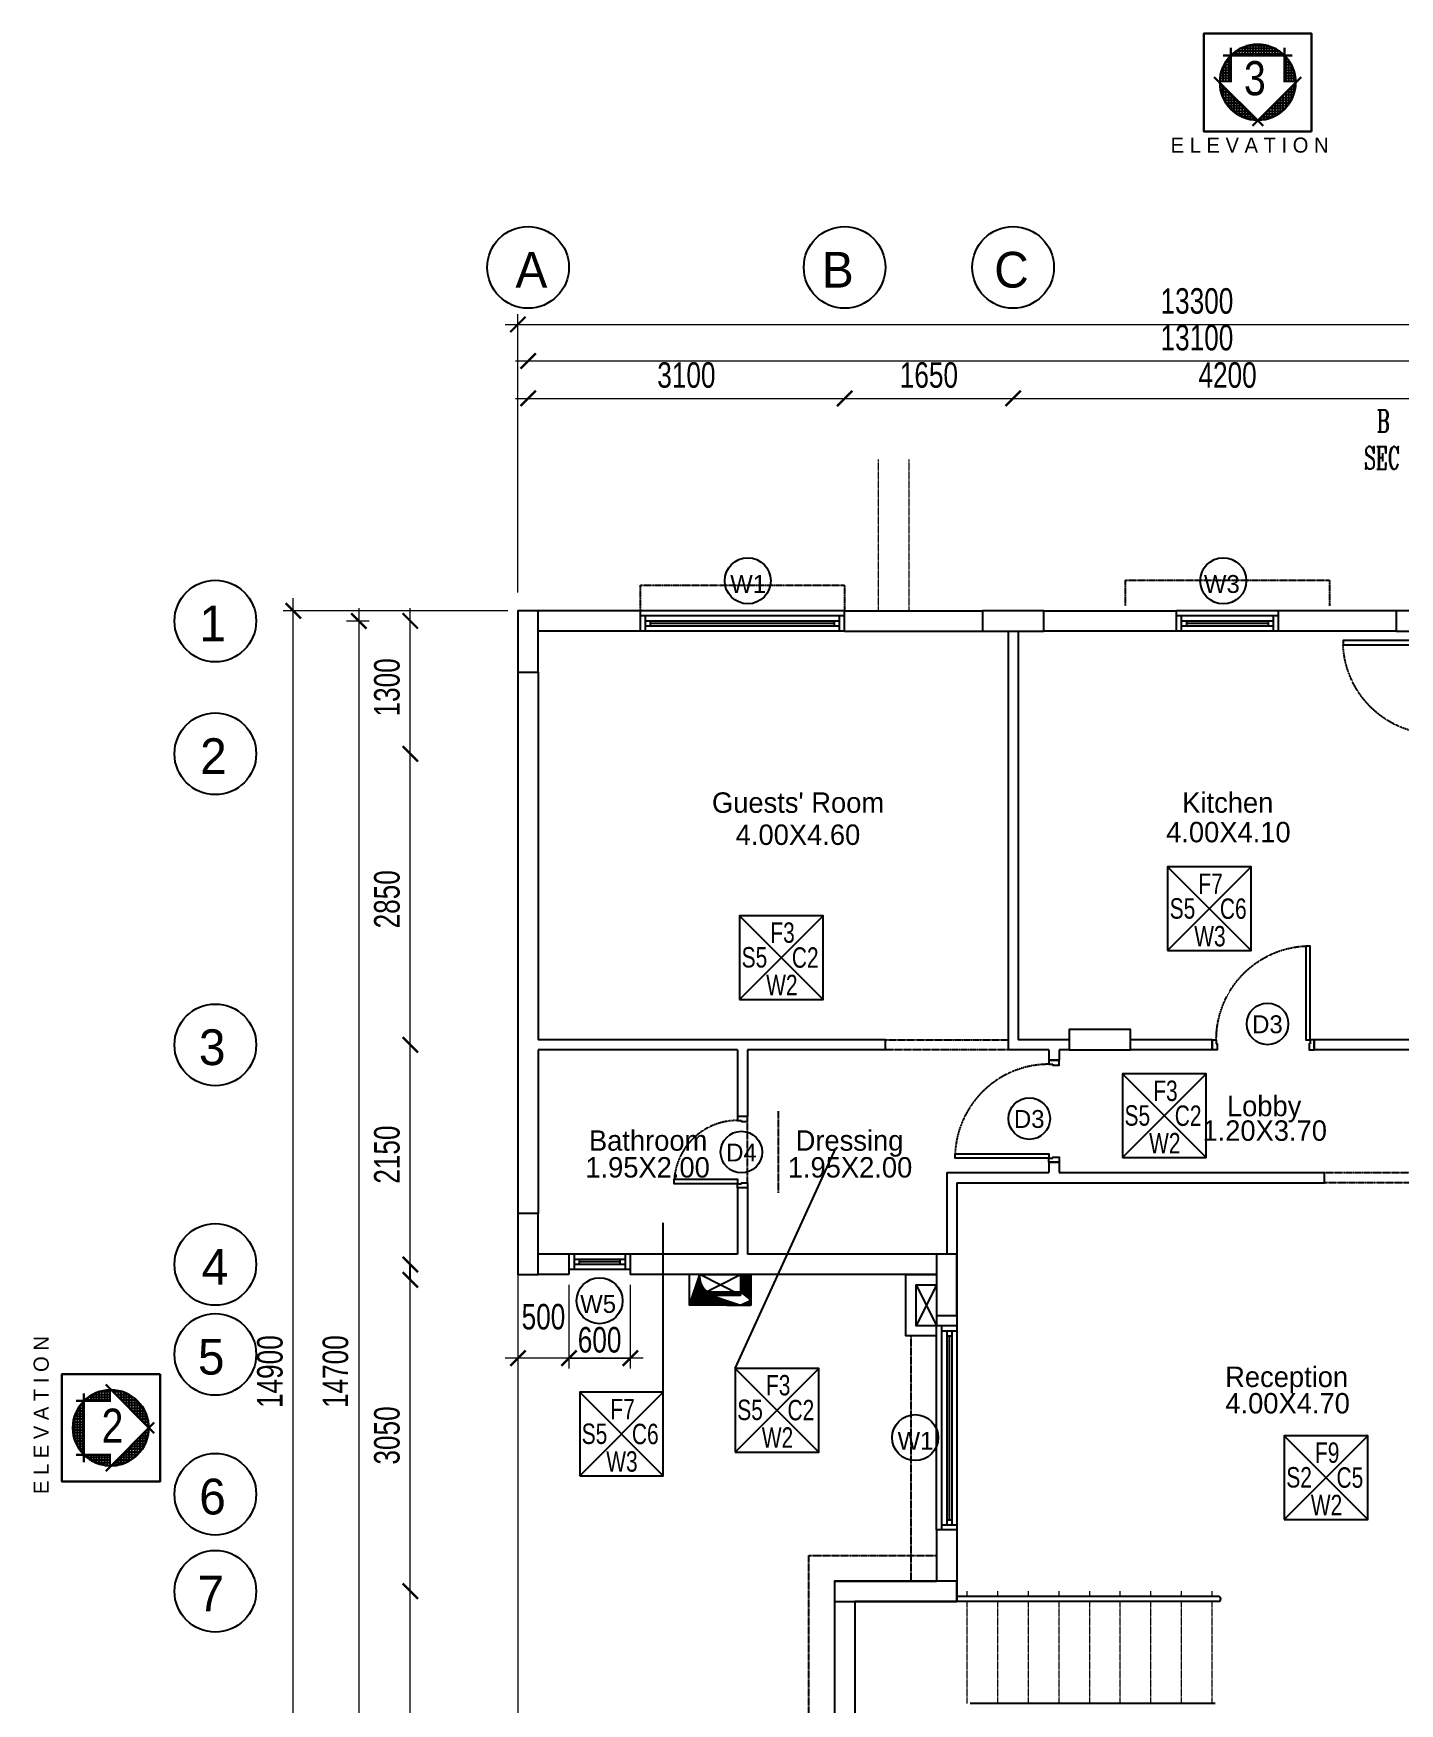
# Model space of a CAD drawing. Header units: metres. Extents: x 228262846 to 228432719, y 398618546 to 398687517.
# Drawn here: x 228334433 to 228347813, y 398642971 to 398659324 of the extents above; entities that cross this region are included whole.
import ezdxf
from ezdxf.enums import TextEntityAlignment as Align

# ---------------------------------------------------------------- set-up
doc = ezdxf.new("R2010")
doc.units = ezdxf.units.M
doc.header["$LTSCALE"] = 10
doc.header["$MEASUREMENT"] = 0
doc.header["$PDMODE"] = 34
doc.linetypes.add('CENTER', pattern=[2, 1.25, -0.25, 0.25, -0.25])
doc.linetypes.add('HIDDEN2', pattern=[0.1875, 0.125, -0.0625])
for name, color, linetype in [('02.01.01 MD-SOL-SDP', 32, 'Continuous'), ('AX', 1, 'CENTER'), ('DIAMENSION', 240, 'Continuous'), ('SECTEXT', 10, 'Continuous'), ('TAGS', 11, 'Continuous'), ('tails', 11, 'Continuous'), ('TEX', 55, 'Continuous'), ('XXS-COLUMN LAYOUT AT FOUNDATION$0$S-COL', 6, 'Continuous')]:
    doc.layers.add(name, color=color, linetype=linetype)
for name, color, linetype, lineweight in [('A-DIM-15', 63, 'Continuous', 15), ('A-Door', 183, 'Continuous', 25), ('A-Elev', 8, 'Continuous', 25), ('A-ELEV-03', 30, 'Continuous', 30), ('A-Handrail', 4, 'Continuous', 25), ('A-Hid', 252, 'HIDDEN2', 25), ('A-RMN-FIN-15', 181, 'Continuous', 15), ('A-Stairs dash', 153, 'HIDDEN2', 20), ('A-Text', 182, 'Continuous', 20), ('A-TXT-E', 3, 'Continuous', 30), ('A-Wall', 7, 'Continuous', 25)]:
    doc.layers.add(name, color=color, linetype=linetype, lineweight=lineweight)
doc.styles.add('ASA1', font='swissc.ttf')
doc.styles.add('EN-SCL', font='swisscl.ttf')
doc.styles.add('EN-SCL-DIM', font='swisscl.ttf')
doc.styles.add('ROMANS', font='romans.shx', dxfattribs={"width": 0.9})
doc.styles.add('STYLE2', font='', dxfattribs={"height": 0.3})
doc.styles.add('STYLE6', font='romanc.shx', dxfattribs={"width": 0.6})
doc.styles.add('WW', font='', dxfattribs={"height": 0.12})
doc.styles.add('ZRomatre', font='', dxfattribs={"height": 1})
doc.styles.get('STYLE2').set_extended_font_data('Andalus')
doc.styles.get('WW').set_extended_font_data('Andalus')
doc.styles.get('ZRomatre').set_extended_font_data('Narkisim')
doc.dimstyles.new('JYT', dxfattribs={"dimscale": 0, "dimtxt": 0.18, "dimasz": 0.13, "dimexe": 0.2, "dimexo": 0.05, "dimgap": 0.09, "dimtad": 1, "dimzin": 0, "dimdsep": 46, "dimtxsty": 'ROMANS', "dimblk": 'OBLIQUE', "dimcen": 0.09, "dimse1": 1, "dimse2": 1, "dimclrd": 1, "dimclre": 9, "dimclrt": 3, "dimadec": 0, "dimazin": 0, "dimtfac": 0.72, "dimtix": 1, "dimtofl": 0, "dimtmove": 2, "dimatfit": 3, "dimldrblk": 'OBLIQUE', "dimfxl": 0.2, "dimtolj": 1, "dimtzin": 0, "dimarcsym": 0})
doc.dimstyles.new('ZFP-100$0', dxfattribs={"dimscale": 100, "dimtxt": 2.5, "dimasz": 1.5, "dimexe": 1, "dimexo": 1, "dimgap": 1, "dimtad": 1, "dimdec": 0, "dimzin": 0, "dimdsep": 46, "dimtxsty": 'EN-SCL-DIM', "dimblk": 'ARCHTICK', "dimcen": 2, "dimdle": 1.25, "dimclrd": 256, "dimclre": 256, "dimclrt": 2, "dimadec": 3, "dimazin": 2, "dimtfac": 1, "dimtdec": 0, "dimtix": 1, "dimtmove": 2, "dimatfit": 0, "dimldrblk": 'ARCHTICK', "dimfxl": 1, "dimtolj": 1, "dimtzin": 0, "dimlwd": -1, "dimlwe": -1, "dimarcsym": 0})

# ---------------------------------------------------------------- blocks, each defined once
blk = doc.blocks.new('*U31')
for points in [[(40, 100), (40, 1018), (84, 1018), (84, 100)], [(40, 60), (50, 60), (50, 0), (0, 0), (0, 100), (40, 100)], [(960, 61), (950, 61), (950, 0), (1000, 0), (1000, 100), (960, 100)]]:
    blk.add_lwpolyline(points, close=True)
at = {"linetype": 'HIDDEN2'}
blk.add_arc((41, 100), 919, 359.9741, 87.3184, dxfattribs=at)
blk = doc.blocks.new('*U24')
for points in [[(40, 200), (40, 1118), (84, 1118), (84, 200)], [(40, 160), (50, 160), (50, 0), (0, 0), (0, 200), (40, 200)], [(960, 161), (950, 161), (950, 0), (1000, 0), (1000, 200), (960, 200)]]:
    blk.add_lwpolyline(points, close=True)
at = {"linetype": 'HIDDEN2'}
blk.add_arc((41, 200), 919, 359.9741, 87.3184, dxfattribs=at)
blk = doc.blocks.new('*U30')
for points in [[(-10471, -548), (-10471, 70), (-10427, 70), (-10427, -548)], [(-10471, -588), (-10461, -588), (-10461, -648), (-10511, -648), (-10511, -548), (-10471, -548)], [(-9851, -587), (-9861, -587), (-9861, -648), (-9811, -648), (-9811, -548), (-9851, -548)]]:
    blk.add_lwpolyline(points, close=True)
at = {"linetype": 'HIDDEN2'}
blk.add_arc((-10471, -548), 620, 0, 85.9304, dxfattribs=at)
blk = doc.blocks.new('*X28')
at = {"color": 0}
for p, q in [((-3.251, -8.32), (-3.073, -8.32)), ((-3.24, -8.338), (-3.24, -8.312)), ((-3.223, -8.3), (-3.073, -8.3)), ((-3.22, -8.338), (-3.22, -8.298)), ((-3.2, -8.338), (-3.2, -8.287)), ((-3.186, -8.28), (-3.073, -8.28)), ((-3.18, -8.338), (-3.18, -8.277)), ((-3.16, -8.338), (-3.16, -8.27)), ((-3.14, -8.338), (-3.14, -8.264)), ((-3.12, -8.338), (-3.12, -8.26)), ((-3.119, -8.26), (-3.073, -8.26)), ((-3.1, -8.338), (-3.1, -8.257)), ((-3.08, -8.338), (-3.08, -8.256)), ((-3.067, -8.26), (-3.027, -8.26)), ((-3.06, -8.267), (-3.06, -8.256)), ((-3.047, -8.28), (-2.96, -8.28)), ((-3.04, -8.287), (-3.04, -8.258)), ((-3.027, -8.3), (-2.923, -8.3)), ((-3.02, -8.308), (-3.02, -8.261)), ((-3.008, -8.32), (-2.896, -8.32)), ((-3, -8.328), (-3, -8.266)), ((-2.98, -8.348), (-2.98, -8.272)), ((-2.96, -8.368), (-2.96, -8.28)), ((-2.94, -8.388), (-2.94, -8.29)), ((-2.92, -8.408), (-2.92, -8.302)), ((-2.9, -8.428), (-2.9, -8.316)), ((-3.335, -8.44), (-3.27, -8.44)), ((-3.327, -8.42), (-3.27, -8.42)), ((-3.32, -8.535), (-3.32, -8.405)), ((-3.317, -8.4), (-3.27, -8.4)), ((-3.305, -8.38), (-3.27, -8.38)), ((-3.3, -8.535), (-3.3, -8.373)), ((-3.29, -8.36), (-3.27, -8.36)), ((-3.28, -8.535), (-3.28, -8.348)), ((-3.273, -8.34), (-3.27, -8.34)), ((-3.26, -8.338), (-3.26, -8.328)), ((-2.988, -8.34), (-2.874, -8.34)), ((-2.968, -8.36), (-2.856, -8.36)), ((-2.948, -8.38), (-2.841, -8.38)), ((-2.928, -8.4), (-2.829, -8.4)), ((-2.908, -8.42), (-2.819, -8.42)), ((-2.889, -8.44), (-2.811, -8.44)), ((-2.88, -8.449), (-2.88, -8.334)), ((-2.86, -8.469), (-2.86, -8.355)), ((-2.84, -8.489), (-2.84, -8.382)), ((-2.82, -8.509), (-2.82, -8.418)), ((-3.352, -8.52), (-3.27, -8.52)), ((-3.352, -8.54), (-3.27, -8.54)), ((-3.351, -8.56), (-3.27, -8.56)), ((-3.35, -8.5), (-3.27, -8.5)), ((-3.347, -8.48), (-3.27, -8.48)), ((-3.342, -8.46), (-3.27, -8.46)), ((-3.34, -8.535), (-3.34, -8.454)), ((-3.34, -8.616), (-3.34, -8.535)), ((-3.32, -8.665), (-3.32, -8.535)), ((-3.3, -8.697), (-3.3, -8.535)), ((-3.28, -8.722), (-3.28, -8.535)), ((-2.869, -8.46), (-2.805, -8.46)), ((-2.849, -8.48), (-2.8, -8.48)), ((-2.829, -8.5), (-2.796, -8.5)), ((-2.82, -8.652), (-2.82, -8.561)), ((-2.819, -8.56), (-2.795, -8.56)), ((-2.809, -8.52), (-2.795, -8.52)), ((-2.8, -8.529), (-2.8, -8.479)), ((-2.8, -8.591), (-2.8, -8.541)), ((-2.799, -8.54), (-2.794, -8.54)), ((-3.348, -8.58), (-3.27, -8.58)), ((-3.344, -8.6), (-3.27, -8.6)), ((-3.339, -8.62), (-3.27, -8.62)), ((-3.332, -8.64), (-3.27, -8.64)), ((-3.323, -8.66), (-3.27, -8.66)), ((-3.311, -8.68), (-3.27, -8.68)), ((-2.94, -8.78), (-2.94, -8.682)), ((-2.938, -8.68), (-2.835, -8.68)), ((-2.92, -8.768), (-2.92, -8.662)), ((-2.918, -8.66), (-2.824, -8.66)), ((-2.9, -8.754), (-2.9, -8.642)), ((-2.898, -8.64), (-2.815, -8.64)), ((-2.88, -8.736), (-2.88, -8.621)), ((-2.879, -8.62), (-2.808, -8.62)), ((-2.86, -8.715), (-2.86, -8.601)), ((-2.859, -8.6), (-2.802, -8.6)), ((-2.84, -8.688), (-2.84, -8.581)), ((-2.839, -8.58), (-2.798, -8.58)), ((-3.298, -8.7), (-3.27, -8.7)), ((-3.282, -8.72), (-3.27, -8.72)), ((-3.262, -8.74), (-3.073, -8.74)), ((-3.26, -8.742), (-3.26, -8.732)), ((-3.24, -8.759), (-3.24, -8.732)), ((-3.238, -8.76), (-3.073, -8.76)), ((-3.22, -8.772), (-3.22, -8.732)), ((-3.207, -8.78), (-3.073, -8.78)), ((-3.2, -8.783), (-3.2, -8.732)), ((-3.18, -8.793), (-3.18, -8.732)), ((-3.16, -8.8), (-3.16, -8.732)), ((-3.16, -8.8), (-3.073, -8.8)), ((-3.14, -8.806), (-3.14, -8.732)), ((-3.12, -8.81), (-3.12, -8.732)), ((-3.1, -8.813), (-3.1, -8.732)), ((-3.08, -8.814), (-3.08, -8.732)), ((-3.06, -8.814), (-3.06, -8.803)), ((-3.057, -8.8), (-2.986, -8.8)), ((-3.04, -8.812), (-3.04, -8.783)), ((-3.037, -8.78), (-2.94, -8.78)), ((-3.02, -8.809), (-3.02, -8.763)), ((-3.017, -8.76), (-2.908, -8.76)), ((-3, -8.804), (-3, -8.742)), ((-2.998, -8.74), (-2.884, -8.74)), ((-2.98, -8.798), (-2.98, -8.722)), ((-2.978, -8.72), (-2.864, -8.72)), ((-2.96, -8.79), (-2.96, -8.702)), ((-2.958, -8.7), (-2.848, -8.7))]:
    blk.add_line(p, q, dxfattribs=at)
blk = doc.blocks.new('_ArchTick')
at = {"color": 0, "linetype": 'ByBlock', "const_width": 0.15}
blk.add_lwpolyline([(-0.5, -0.5), (0.5, 0.5)], dxfattribs=at)
blk = doc.blocks.new('*D132')
at = {"layer": 'A-DIM-15', "transparency": 16777216}
for p, q in [((228339178, 398653851), (228339178, 398656575)), ((228352478, 398653851), (228352478, 398656575)), ((228339053, 398656475), (228352603, 398656475))]:
    blk.add_line(p, q, dxfattribs=at)
at = {"layer": 'Defpoints', "color": 0, "transparency": 16777216}
for p in [(228352478, 398656475), (228339178, 398653751), (228352478, 398653751)]:
    blk.add_point(p, dxfattribs=at)
at = {"layer": 'A-DIM-15', "transparency": 16777216, "xscale": 150, "yscale": 150, "zscale": 150, "rotation": 180}
blk.add_blockref('_ArchTick', (228339178, 398656475), dxfattribs=at)
at = {"layer": 'A-DIM-15', "transparency": 16777216, "xscale": 150, "yscale": 150, "zscale": 150}
blk.add_blockref('_ArchTick', (228352478, 398656475), dxfattribs=at)
at = {"layer": 'A-DIM-15', "color": 2, "transparency": 16777216, "insert": (228345828, 398656703), "char_height": 250, "attachment_point": 5, "style": 'EN-SCL-DIM'}
blk.add_mtext('\\A1;13300', dxfattribs=at)
blk = doc.blocks.new('*D134')
at = {"layer": 'A-DIM-15', "transparency": 16777216}
blk.add_line((228339153, 398655750), (228342503, 398655750), dxfattribs=at)
at = {"layer": 'Defpoints', "color": 0, "transparency": 16777216}
for p in [(228339278, 398655750), (228342378, 398655750), (228342378, 398655750)]:
    blk.add_point(p, dxfattribs=at)
at = {"layer": 'A-DIM-15', "transparency": 16777216, "xscale": 150, "yscale": 150, "zscale": 150, "rotation": 180}
blk.add_blockref('_ArchTick', (228339278, 398655750), dxfattribs=at)
at = {"layer": 'A-DIM-15', "transparency": 16777216, "xscale": 150, "yscale": 150, "zscale": 150}
blk.add_blockref('_ArchTick', (228342378, 398655750), dxfattribs=at)
at = {"layer": 'A-DIM-15', "color": 2, "transparency": 16777216, "insert": (228340828, 398655978), "char_height": 250, "attachment_point": 5, "style": 'EN-SCL-DIM'}
blk.add_mtext('\\A1;3100', dxfattribs=at)
blk = doc.blocks.new('*D133')
at = {"layer": 'A-DIM-15', "transparency": 16777216}
blk.add_line((228352503, 398656116), (228339153, 398656116), dxfattribs=at)
at = {"layer": 'Defpoints', "color": 0, "transparency": 16777216}
for p in [(228339278, 398656116), (228339278, 398656116), (228352378, 398656116)]:
    blk.add_point(p, dxfattribs=at)
at = {"layer": 'A-DIM-15', "transparency": 16777216, "xscale": 150, "yscale": 150, "zscale": 150, "rotation": 180}
blk.add_blockref('_ArchTick', (228339278, 398656116), dxfattribs=at)
at = {"layer": 'A-DIM-15', "transparency": 16777216, "xscale": 150, "yscale": 150, "zscale": 150}
blk.add_blockref('_ArchTick', (228352378, 398656116), dxfattribs=at)
at = {"layer": 'A-DIM-15', "color": 2, "transparency": 16777216, "insert": (228345828, 398656344), "char_height": 250, "attachment_point": 5, "style": 'EN-SCL-DIM'}
blk.add_mtext('\\A1;13100', dxfattribs=at)
blk = doc.blocks.new('*D135')
at = {"layer": 'A-DIM-15', "transparency": 16777216}
blk.add_line((228342253, 398655750), (228344153, 398655750), dxfattribs=at)
at = {"layer": 'Defpoints', "color": 0, "transparency": 16777216}
for p in [(228342378, 398655750), (228344028, 398655750), (228344028, 398655750)]:
    blk.add_point(p, dxfattribs=at)
at = {"layer": 'A-DIM-15', "transparency": 16777216, "xscale": 150, "yscale": 150, "zscale": 150, "rotation": 180}
blk.add_blockref('_ArchTick', (228342378, 398655750), dxfattribs=at)
at = {"layer": 'A-DIM-15', "transparency": 16777216, "xscale": 150, "yscale": 150, "zscale": 150}
blk.add_blockref('_ArchTick', (228344028, 398655750), dxfattribs=at)
at = {"layer": 'A-DIM-15', "color": 2, "transparency": 16777216, "insert": (228343203, 398655978), "char_height": 250, "attachment_point": 5, "style": 'EN-SCL-DIM'}
blk.add_mtext('\\A1;1650', dxfattribs=at)
blk = doc.blocks.new('*D148')
at = {"layer": 'A-DIM-15', "transparency": 16777216}
for p, q in [((228336978, 398638646), (228336978, 398653796)), ((228339078, 398653671), (228336878, 398653671)), ((228345778, 398638771), (228336878, 398638771))]:
    blk.add_line(p, q, dxfattribs=at)
at = {"layer": 'Defpoints', "color": 0, "transparency": 16777216}
for p in [(228336978, 398653671), (228339178, 398653671), (228345878, 398638771)]:
    blk.add_point(p, dxfattribs=at)
at = {"layer": 'A-DIM-15', "transparency": 16777216, "xscale": 150, "yscale": 150, "zscale": 150}
for p, rotation in [((228336978, 398653671), 90), ((228336978, 398638771), 270)]:
    blk.add_blockref('_ArchTick', p, dxfattribs=dict(at, rotation=rotation))
at = {"layer": 'A-DIM-15', "color": 2, "transparency": 16777216, "insert": (228336750, 398646221), "char_height": 250, "attachment_point": 5, "rotation": 90, "style": 'EN-SCL-DIM'}
blk.add_mtext('\\A1;14900', dxfattribs=at)
blk = doc.blocks.new('*D149')
at = {"layer": 'A-DIM-15', "transparency": 16777216}
for p, q in [((228337620, 398653696), (228337620, 398638746)), ((228337500, 398653571), (228337720, 398653571)), ((228337500, 398638871), (228337720, 398638871))]:
    blk.add_line(p, q, dxfattribs=at)
at = {"layer": 'Defpoints', "color": 0, "transparency": 16777216}
for p in [(228337400, 398653571), (228337400, 398638871), (228337620, 398638871)]:
    blk.add_point(p, dxfattribs=at)
at = {"layer": 'A-DIM-15', "transparency": 16777216, "xscale": 150, "yscale": 150, "zscale": 150}
for p, rotation in [((228337620, 398653571), 90), ((228337620, 398638871), 270)]:
    blk.add_blockref('_ArchTick', p, dxfattribs=dict(at, rotation=rotation))
at = {"layer": 'A-DIM-15', "color": 2, "transparency": 16777216, "insert": (228337392, 398646221), "char_height": 250, "attachment_point": 5, "rotation": 90, "style": 'EN-SCL-DIM'}
blk.add_mtext('\\A1;14700', dxfattribs=at)
blk = doc.blocks.new('*D151')
at = {"layer": 'A-DIM-15', "transparency": 16777216}
blk.add_line((228338124, 398640946), (228338124, 398644196), dxfattribs=at)
at = {"layer": 'Defpoints', "color": 0, "transparency": 16777216}
for p in [(228338124, 398644071), (228338124, 398644071), (228338124, 398641071)]:
    blk.add_point(p, dxfattribs=at)
at = {"layer": 'A-DIM-15', "transparency": 16777216, "xscale": 150, "yscale": 150, "zscale": 150}
for p, rotation in [((228338124, 398644071), 90), ((228338124, 398641071), 270)]:
    blk.add_blockref('_ArchTick', p, dxfattribs=dict(at, rotation=rotation))
at = {"layer": 'A-DIM-15', "color": 2, "transparency": 16777216, "insert": (228337896, 398642571), "char_height": 250, "attachment_point": 5, "rotation": 90, "style": 'EN-SCL-DIM'}
blk.add_mtext('\\A1;3000', dxfattribs=at)
blk = doc.blocks.new('*D152')
at = {"layer": 'A-DIM-15', "transparency": 16777216}
blk.add_line((228338124, 398643946), (228338124, 398647246), dxfattribs=at)
at = {"layer": 'Defpoints', "color": 0, "transparency": 16777216}
for p in [(228338124, 398647121), (228338124, 398647121), (228338124, 398644071)]:
    blk.add_point(p, dxfattribs=at)
at = {"layer": 'A-DIM-15', "transparency": 16777216, "xscale": 150, "yscale": 150, "zscale": 150}
for p, rotation in [((228338124, 398647121), 90), ((228338124, 398644071), 270)]:
    blk.add_blockref('_ArchTick', p, dxfattribs=dict(at, rotation=rotation))
at = {"layer": 'A-DIM-15', "color": 2, "transparency": 16777216, "insert": (228337896, 398645596), "char_height": 250, "attachment_point": 5, "rotation": 90, "style": 'EN-SCL-DIM'}
blk.add_mtext('\\A1;3050', dxfattribs=at)
blk = doc.blocks.new('_Oblique')
at = {"color": 0, "linetype": 'ByBlock', "lineweight": -2}
blk.add_line((-0.5, -0.5), (0.5, 0.5), dxfattribs=at)
blk = doc.blocks.new('*D153')
at = {"layer": 'Defpoints', "color": 0, "transparency": 16777216}
for p in [(228338124, 398647271), (228338124, 398647271), (228338124, 398647121)]:
    blk.add_point(p, dxfattribs=at)
at = {"layer": 'DIAMENSION', "color": 1, "lineweight": -2, "transparency": 16777216}
blk.add_line((228338124, 398647121), (228338124, 398647271), dxfattribs=at)
at = {"layer": 'DIAMENSION', "color": 1, "lineweight": -2, "transparency": 16777216, "xscale": 0.13, "yscale": 0.13, "zscale": 0.13}
for p, rotation in [((228338124, 398647271), 90), ((228338124, 398647121), 270)]:
    blk.add_blockref('_Oblique', p, dxfattribs=dict(at, rotation=rotation))
at = {"layer": 'DIAMENSION', "color": 3, "transparency": 16777216, "insert": (228338124, 398647196), "char_height": 0.18, "attachment_point": 5, "rotation": 90, "style": 'ROMANS'}
blk.add_mtext('\\A1;150.00', dxfattribs=at)
blk = doc.blocks.new('*D154')
at = {"layer": 'A-DIM-15', "transparency": 16777216}
blk.add_line((228338124, 398647146), (228338124, 398649546), dxfattribs=at)
at = {"layer": 'Defpoints', "color": 0, "transparency": 16777216}
for p in [(228338124, 398649421), (228338124, 398649421), (228338124, 398647271)]:
    blk.add_point(p, dxfattribs=at)
at = {"layer": 'A-DIM-15', "transparency": 16777216, "xscale": 150, "yscale": 150, "zscale": 150}
for p, rotation in [((228338124, 398649421), 90), ((228338124, 398647271), 270)]:
    blk.add_blockref('_ArchTick', p, dxfattribs=dict(at, rotation=rotation))
at = {"layer": 'A-DIM-15', "color": 2, "transparency": 16777216, "insert": (228337896, 398648346), "char_height": 250, "attachment_point": 5, "rotation": 90, "style": 'EN-SCL-DIM'}
blk.add_mtext('\\A1;2150', dxfattribs=at)
blk = doc.blocks.new('*D155')
at = {"layer": 'A-DIM-15', "transparency": 16777216}
blk.add_line((228338124, 398649296), (228338124, 398652396), dxfattribs=at)
at = {"layer": 'Defpoints', "color": 0, "transparency": 16777216}
for p in [(228338124, 398652271), (228338124, 398652271), (228338124, 398649421)]:
    blk.add_point(p, dxfattribs=at)
at = {"layer": 'A-DIM-15', "transparency": 16777216, "xscale": 150, "yscale": 150, "zscale": 150}
for p, rotation in [((228338124, 398652271), 90), ((228338124, 398649421), 270)]:
    blk.add_blockref('_ArchTick', p, dxfattribs=dict(at, rotation=rotation))
at = {"layer": 'A-DIM-15', "color": 2, "transparency": 16777216, "insert": (228337896, 398650846), "char_height": 250, "attachment_point": 5, "rotation": 90, "style": 'EN-SCL-DIM'}
blk.add_mtext('\\A1;2850', dxfattribs=at)
blk = doc.blocks.new('*D156')
at = {"layer": 'A-DIM-15', "transparency": 16777216}
blk.add_line((228338124, 398652146), (228338124, 398653696), dxfattribs=at)
at = {"layer": 'Defpoints', "color": 0, "transparency": 16777216}
for p in [(228338124, 398653571), (228338124, 398653571), (228338124, 398652271)]:
    blk.add_point(p, dxfattribs=at)
at = {"layer": 'A-DIM-15', "transparency": 16777216, "xscale": 150, "yscale": 150, "zscale": 150}
for p, rotation in [((228338124, 398653571), 90), ((228338124, 398652271), 270)]:
    blk.add_blockref('_ArchTick', p, dxfattribs=dict(at, rotation=rotation))
at = {"layer": 'A-DIM-15', "color": 2, "transparency": 16777216, "insert": (228337896, 398652921), "char_height": 250, "attachment_point": 5, "rotation": 90, "style": 'EN-SCL-DIM'}
blk.add_mtext('\\A1;1300', dxfattribs=at)
blk = doc.blocks.new('*D157')
at = {"layer": 'A-DIM-15', "transparency": 16777216}
for p, q in [((228339178, 398647256), (228339178, 398636466)), ((228352478, 398638856), (228352478, 398636466)), ((228352603, 398636566), (228339053, 398636566))]:
    blk.add_line(p, q, dxfattribs=at)
at = {"layer": 'Defpoints', "color": 0, "transparency": 16777216}
for p in [(228339178, 398647356), (228352478, 398638956), (228339178, 398636566)]:
    blk.add_point(p, dxfattribs=at)
at = {"layer": 'A-DIM-15', "transparency": 16777216, "xscale": 150, "yscale": 150, "zscale": 150, "rotation": 180}
blk.add_blockref('_ArchTick', (228339178, 398636566), dxfattribs=at)
at = {"layer": 'A-DIM-15', "transparency": 16777216, "xscale": 150, "yscale": 150, "zscale": 150}
blk.add_blockref('_ArchTick', (228352478, 398636566), dxfattribs=at)
at = {"layer": 'A-DIM-15', "color": 2, "transparency": 16777216, "insert": (228345828, 398636794), "char_height": 250, "attachment_point": 5, "style": 'EN-SCL-DIM'}
blk.add_mtext('\\A1;13300', dxfattribs=at)
blk = doc.blocks.new('*D136')
at = {"layer": 'A-DIM-15', "transparency": 16777216}
blk.add_line((228343903, 398655750), (228348353, 398655750), dxfattribs=at)
at = {"layer": 'Defpoints', "color": 0, "transparency": 16777216}
for p in [(228344028, 398655750), (228348228, 398655750), (228348228, 398655750)]:
    blk.add_point(p, dxfattribs=at)
at = {"layer": 'A-DIM-15', "transparency": 16777216, "xscale": 150, "yscale": 150, "zscale": 150, "rotation": 180}
blk.add_blockref('_ArchTick', (228344028, 398655750), dxfattribs=at)
at = {"layer": 'A-DIM-15', "transparency": 16777216, "xscale": 150, "yscale": 150, "zscale": 150}
blk.add_blockref('_ArchTick', (228348228, 398655750), dxfattribs=at)
at = {"layer": 'A-DIM-15', "color": 2, "transparency": 16777216, "insert": (228346128, 398655978), "char_height": 250, "attachment_point": 5, "style": 'EN-SCL-DIM'}
blk.add_mtext('\\A1;4200', dxfattribs=at)
blk = doc.blocks.new('*D168')
at = {"layer": 'A-DIM-15', "transparency": 16777216}
for p, q in [((228339678, 398647071), (228339678, 398646253)), ((228340278, 398647071), (228340278, 398646253)), ((228340403, 398646353), (228339553, 398646353))]:
    blk.add_line(p, q, dxfattribs=at)
at = {"layer": 'Defpoints', "color": 0, "transparency": 16777216}
for p in [(228339678, 398647171), (228340278, 398647171), (228339678, 398646353)]:
    blk.add_point(p, dxfattribs=at)
at = {"layer": 'A-DIM-15', "transparency": 16777216, "xscale": 150, "yscale": 150, "zscale": 150, "rotation": 180}
blk.add_blockref('_ArchTick', (228339678, 398646353), dxfattribs=at)
at = {"layer": 'A-DIM-15', "transparency": 16777216, "xscale": 150, "yscale": 150, "zscale": 150}
blk.add_blockref('_ArchTick', (228340278, 398646353), dxfattribs=at)
at = {"layer": 'A-DIM-15', "color": 2, "transparency": 16777216, "insert": (228339978, 398646531), "char_height": 250, "attachment_point": 5, "style": 'EN-SCL-DIM'}
blk.add_mtext('\\A1;600', dxfattribs=at)
blk = doc.blocks.new('*D169')
at = {"layer": 'A-DIM-15', "transparency": 16777216}
for p, q in [((228339178, 398647071), (228339178, 398646253)), ((228339678, 398647071), (228339678, 398646253)), ((228339803, 398646353), (228339053, 398646353))]:
    blk.add_line(p, q, dxfattribs=at)
at = {"layer": 'Defpoints', "color": 0, "transparency": 16777216}
for p in [(228339178, 398647171), (228339678, 398647171), (228339178, 398646353)]:
    blk.add_point(p, dxfattribs=at)
at = {"layer": 'A-DIM-15', "transparency": 16777216, "xscale": 150, "yscale": 150, "zscale": 150, "rotation": 180}
blk.add_blockref('_ArchTick', (228339178, 398646353), dxfattribs=at)
at = {"layer": 'A-DIM-15', "transparency": 16777216, "xscale": 150, "yscale": 150, "zscale": 150}
blk.add_blockref('_ArchTick', (228339678, 398646353), dxfattribs=at)
at = {"layer": 'A-DIM-15', "color": 2, "transparency": 16777216, "insert": (228339428, 398646757), "char_height": 250, "attachment_point": 5, "style": 'EN-SCL-DIM'}
blk.add_mtext('\\A1;500', dxfattribs=at)
blk = doc.blocks.new('A$C3E302781')
at = {"layer": 'TAGS'}
for p, q in [((228360159, 398650729), (228361183, 398649705)), ((228361183, 398650729), (228360159, 398649705))]:
    blk.add_line(p, q, dxfattribs=at)
blk.add_lwpolyline([(228360159, 398649705), (228361183, 398649705), (228361183, 398650729), (228360159, 398650729)], close=True, dxfattribs=at)

msp = doc.modelspace()

# ---------------------------------------------------------------- hatches: boundary and pattern name
at = {"layer": '02.01.01 MD-SOL-SDP'}
h = msp.add_hatch(dxfattribs=at)
h.set_pattern_fill('ANSI31', color=8, scale=500, angle=90)
h.set_pattern_definition([(135, (398867285074.594, -227937580088.396), (-44.194173824159, -44.194173824159), [])])
h.paths.add_polyline_path([(228341458.412, 398647170.581), (228341458.412, 398646870.581), (228340858.412, 398646870.581), (228340858.412, 398647170.581), (228340958.412, 398647170.581), (228340958.412, 398646970.581), (228341358.412, 398646970.581), (228341358.412, 398647170.581)])
h = msp.add_hatch(dxfattribs=at)
h.set_pattern_fill('ANSI31', color=8, scale=500, angle=180)
h.set_pattern_definition([(225, (228564606410.666, 399037550674.223), (44.194173824159, -44.194173824159), [])])
h.paths.add_polyline_path([(228343277.673, 398646570.581), (228342977.673, 398646570.581), (228342977.673, 398647170.581), (228343277.673, 398647170.581), (228343277.673, 398647070.581), (228343077.673, 398647070.581), (228343077.673, 398646670.581), (228343277.673, 398646670.581)])

# ---------------------------------------------------------------- linework, layer by layer
at = {"layer": '02.01.01 MD-SOL-SDP', "color": 8}
for p, q in [((228340958.412, 398646970.581), (228341358.412, 398647170.581)), ((228341358.412, 398646970.581), (228340958.412, 398647170.581)), ((228343277.673, 398647070.581), (228343077.673, 398646670.581)), ((228343077.673, 398647070.581), (228343277.673, 398646670.581))]:
    msp.add_line(p, q, dxfattribs=at)
for points in [[(228341458.412, 398647170.581), (228341458.412, 398646870.581), (228340858.412, 398646870.581), (228340858.412, 398647170.581)], [(228343277.673, 398646570.581), (228342977.673, 398646570.581), (228342977.673, 398647170.581), (228343277.673, 398647170.581)]]:
    msp.add_lwpolyline(points, dxfattribs=at)
for points in [[(228341358.412, 398647170.581), (228341358.412, 398646970.581), (228340958.412, 398646970.581), (228340958.412, 398647170.581)], [(228343277.673, 398646670.581), (228343077.673, 398646670.581), (228343077.673, 398647070.581), (228343277.673, 398647070.581)]]:
    msp.add_lwpolyline(points, close=True, dxfattribs=at)
at = {"layer": 'A-DIM-15'}
msp.add_line((228339677.673, 398646353.366), (228340269.62, 398646353.366), dxfattribs=at)
at = {"layer": 'A-Door'}
for p, q in [((228342377.673, 398653620.581), (228340377.673, 398653620.581)), ((228340427.673, 398653470.581), (228340427.673, 398653620.581)), ((228342327.673, 398653470.581), (228342327.673, 398653620.581)), ((228346627.673, 398653620.581), (228345627.673, 398653620.581)), ((228345677.673, 398653470.581), (228345677.673, 398653620.581)), ((228346577.673, 398653470.581), (228346577.673, 398653620.581)), ((228342377.673, 398653470.581), (228340377.673, 398653470.581)), ((228342327.673, 398653570.581), (228340427.673, 398653570.581)), ((228342327.673, 398653520.581), (228340427.673, 398653520.581)), ((228340477.674, 398653520.581), (228340477.674, 398653570.581)), ((228342277.673, 398653545.581), (228340477.674, 398653545.581)), ((228342277.673, 398653520.581), (228342277.673, 398653570.581)), ((228346627.673, 398653470.581), (228345627.673, 398653470.581)), ((228346577.673, 398653570.581), (228345677.673, 398653570.581)), ((228346577.673, 398653520.581), (228345677.673, 398653520.581)), ((228345727.674, 398653520.581), (228345727.674, 398653570.581)), ((228346527.673, 398653545.581), (228345727.674, 398653545.581)), ((228346527.673, 398653520.581), (228346527.673, 398653570.581)), ((228340277.673, 398647370.581), (228339677.673, 398647370.581)), ((228339727.674, 398647370.581), (228339727.674, 398647220.581)), ((228340227.673, 398647320.581), (228339727.674, 398647320.581)), ((228340227.673, 398647270.581), (228339727.674, 398647270.581)), ((228339777.674, 398647320.581), (228339777.674, 398647270.581)), ((228340177.673, 398647295.581), (228339777.674, 398647295.581)), ((228340177.673, 398647320.581), (228340177.673, 398647270.581)), ((228340227.673, 398647370.581), (228340227.673, 398647220.581)), ((228340277.673, 398647220.581), (228339677.673, 398647220.581)), ((228343327.673, 398646670.581), (228343327.673, 398644670.581)), ((228343327.673, 398646620.581), (228343477.674, 398646620.581)), ((228343377.673, 398646620.581), (228343377.673, 398644720.581)), ((228343427.673, 398646620.581), (228343427.673, 398644720.581)), ((228343477.674, 398646670.581), (228343477.674, 398644670.581)), ((228343377.673, 398646570.581), (228343427.673, 398646570.581)), ((228343402.673, 398646570.581), (228343402.673, 398644770.581)), ((228343327.673, 398644720.581), (228343477.674, 398644720.581)), ((228343377.673, 398644770.581), (228343427.673, 398644770.581))]:
    msp.add_line(p, q, dxfattribs=at)
at = {"layer": 'A-Elev'}
for p, q in [((228342377.673, 398653670.581), (228340377.673, 398653670.581)), ((228346627.673, 398653670.581), (228345627.673, 398653670.581)), ((228343277.673, 398644670.581), (228343277.673, 398646670.581))]:
    msp.add_line(p, q, dxfattribs=at)
at = {"layer": 'A-ELEV-03', "color": 3}
for p, q in [((228346159.701, 398658845.915), (228346159.701, 398659183.376)), ((228346686.85, 398659183.376), (228346686.85, 398658845.915)), ((228346085.814, 398659109.489), (228346760.736, 398659109.489)), ((228346475.886, 398658420.964), (228345997.925, 398658895.194)), ((228346370.664, 398658420.964), (228346848.626, 398658895.194)), ((228335615.138, 398645618.138), (228335140.908, 398646096.099)), ((228334852.726, 398645934.323), (228335190.187, 398645934.323)), ((228334926.612, 398645333.288), (228334926.612, 398646008.21)), ((228335615.138, 398645723.36), (228335140.908, 398645245.398)), ((228335190.187, 398645407.174), (228334852.726, 398645407.174))]:
    msp.add_line(p, q, dxfattribs=at)
for points in [[(228346949.917, 398658362.949), (228345896.634, 398658362.949), (228345896.634, 398659324.413), (228346949.917, 398659324.413)], [(228335673.152, 398646197.39), (228335673.152, 398645144.107), (228334711.688, 398645144.107), (228334711.688, 398646197.39)]]:
    msp.add_lwpolyline(points, close=True, dxfattribs=at)
for centre in [(228346423.275, 398658845.915), (228335190.187, 398645670.749)]:
    msp.add_circle(centre, 371.25, dxfattribs=at)
at = {"layer": 'A-Handrail'}
for p, q in [((228346037.166, 398644020.581), (228343477.674, 398644020.581)), ((228346037.166, 398643970.581), (228343477.674, 398643970.581)), ((228346007.674, 398642970.581), (228343607.673, 398642970.581))]:
    msp.add_line(p, q, dxfattribs=at)
msp.add_arc((228346037.166, 398643995.581), 25, 270, 90, dxfattribs=at)
at = {"layer": 'A-Hid'}
for p, q in [((228342777.673, 398649470.581), (228343977.674, 398649470.581)), ((228343977.674, 398649370.581), (228342777.673, 398649370.585)), ((228341727.674, 398648770.581), (228341727.674, 398647970.581)), ((228341427.673, 398648070.581), (228341427.673, 398648670.581)), ((228347077.673, 398648170.581), (228348077.673, 398648170.581)), ((228348077.673, 398648070.581), (228347077.673, 398648070.581)), ((228343027.673, 398644170.581), (228343027.673, 398646570.581))]:
    msp.add_line(p, q, dxfattribs=at)
for points in [[(228345127.673, 398653720.581), (228345127.673, 398653970.581), (228347127.673, 398653970.581), (228347127.673, 398653720.581)], [(228340377.673, 398653670.581), (228340377.673, 398653920.581), (228342377.673, 398653920.581), (228342377.673, 398653670.581)], [(228344156.04, 398640970.581), (228344150.268, 398640720.581), (228342027.674, 398640720.581), (228342027.674, 398644420.581), (228343277.674, 398644420.581)]]:
    msp.add_lwpolyline(points, dxfattribs=at)
at = {"layer": 'A-Stairs dash'}
for p, q in [((228342707.673, 398655151.124), (228342707.673, 398653670.581)), ((228343007.674, 398655151.124), (228343007.674, 398653670.581)), ((228343577.673, 398644020.581), (228343577.673, 398644070.581)), ((228343577.673, 398642970.581), (228343577.673, 398643970.581)), ((228343877.673, 398644020.581), (228343877.673, 398644070.581)), ((228343877.673, 398642970.581), (228343877.673, 398643970.581)), ((228344177.673, 398644020.581), (228344177.673, 398644070.581)), ((228344177.673, 398642970.581), (228344177.673, 398643970.581)), ((228344477.674, 398644020.581), (228344477.674, 398644070.581)), ((228344477.674, 398642970.581), (228344477.674, 398643970.581)), ((228344777.673, 398644020.581), (228344777.673, 398644070.581)), ((228344777.673, 398642970.581), (228344777.673, 398643970.581)), ((228345077.673, 398644020.581), (228345077.673, 398644070.581)), ((228345077.673, 398642970.581), (228345077.673, 398643970.581)), ((228345377.673, 398644020.581), (228345377.673, 398644070.581)), ((228345377.673, 398642970.581), (228345377.673, 398643970.581)), ((228345677.673, 398644020.581), (228345677.673, 398644070.581)), ((228345677.673, 398642970.581), (228345677.673, 398643970.581)), ((228345977.674, 398644020.581), (228345977.674, 398644070.581)), ((228345977.674, 398642970.581), (228345977.674, 398643970.581))]:
    msp.add_line(p, q, dxfattribs=at)
at = {"layer": 'A-Wall'}
for p, q in [((228340377.673, 398653670.581), (228339377.674, 398653670.581)), ((228340377.673, 398653470.581), (228340377.673, 398653670.581)), ((228342377.673, 398653470.581), (228342377.673, 398653670.581)), ((228342377.673, 398653670.581), (228343727.674, 398653670.581)), ((228344327.673, 398653670.581), (228345627.673, 398653670.581)), ((228345627.673, 398653470.581), (228345627.673, 398653670.581)), ((228347777.674, 398653670.581), (228346627.673, 398653670.581)), ((228346627.673, 398653470.581), (228346627.673, 398653670.581)), ((228340377.673, 398653470.581), (228339377.673, 398653470.581)), ((228342377.673, 398653470.581), (228343727.674, 398653470.581)), ((228343977.674, 398653470.581), (228343977.674, 398649370.581)), ((228344077.673, 398653470.581), (228344077.673, 398649470.581)), ((228345627.673, 398653470.581), (228344327.673, 398653470.581)), ((228347777.674, 398653470.581), (228346627.673, 398653470.581)), ((228339177.673, 398653070.581), (228339177.673, 398647770.581)), ((228339377.673, 398653070.581), (228339377.673, 398649470.581)), ((228342777.673, 398649470.581), (228339377.673, 398649470.581)), ((228341327.673, 398649370.581), (228339377.673, 398649370.581)), ((228339377.673, 398649370.581), (228339377.673, 398647770.581)), ((228341327.673, 398649370.581), (228341327.673, 398648720.581)), ((228342777.673, 398649370.581), (228341427.673, 398649370.581)), ((228341427.673, 398649370.581), (228341427.673, 398648720.581)), ((228342777.673, 398649370.581), (228342777.674, 398649470.581)), ((228344377.673, 398649370.581), (228343977.674, 398649370.581)), ((228344577.673, 398649470.581), (228344077.673, 398649470.581)), ((228344377.673, 398649370.581), (228344377.673, 398649270.581)), ((228344577.673, 398649370.581), (228344477.674, 398649370.581)), ((228344477.674, 398649370.581), (228344477.674, 398649270.581)), ((228345977.674, 398649470.581), (228345177.673, 398649470.581)), ((228345977.674, 398649370.581), (228345177.674, 398649370.581)), ((228345977.674, 398649470.581), (228345977.674, 398649370.581)), ((228347977.674, 398649470.581), (228346977.674, 398649470.581)), ((228346977.674, 398649470.581), (228346977.674, 398649370.581)), ((228347977.674, 398649370.581), (228346977.674, 398649370.581)), ((228344377.673, 398649270.581), (228344477.674, 398649270.581)), ((228344377.673, 398649270.581), (228344477.674, 398649270.581)), ((228341427.673, 398648720.581), (228341327.673, 398648720.581)), ((228344377.673, 398648270.581), (228344477.674, 398648270.581)), ((228344377.673, 398648270.581), (228344377.673, 398648170.581)), ((228344477.674, 398648270.581), (228344477.674, 398648170.581)), ((228343377.673, 398648170.581), (228344377.673, 398648170.581)), ((228343377.673, 398648170.581), (228343377.673, 398647370.581)), ((228343477.674, 398648070.581), (228347077.673, 398648070.581)), ((228343477.674, 398648070.581), (228343477.674, 398646670.581)), ((228344477.674, 398648170.581), (228347077.673, 398648170.581)), ((228347077.673, 398648070.581), (228347077.673, 398648170.581)), ((228341327.673, 398648020.581), (228341327.673, 398647370.581)), ((228341427.673, 398648020.581), (228341327.673, 398648020.581)), ((228341427.673, 398648020.581), (228341427.673, 398647370.581)), ((228339677.673, 398647370.581), (228339377.673, 398647370.581)), ((228339677.673, 398647370.581), (228339677.673, 398647170.581)), ((228341327.673, 398647370.581), (228340277.673, 398647370.581)), ((228340277.673, 398647370.581), (228340277.673, 398647170.581)), ((228343377.673, 398647370.581), (228341427.673, 398647370.581)), ((228339677.673, 398647170.581), (228339377.673, 398647170.581)), ((228343277.673, 398647170.581), (228340277.673, 398647170.581)), ((228343277.673, 398647170.581), (228343277.673, 398646670.581)), ((228343477.674, 398646670.581), (228343277.673, 398646670.581)), ((228343277.673, 398644670.581), (228343277.673, 398644170.581)), ((228343477.674, 398644670.581), (228343277.673, 398644670.581)), ((228343477.674, 398644670.581), (228343477.674, 398643970.581)), ((228342277.674, 398644170.581), (228342277.674, 398641570.581)), ((228342277.674, 398644170.581), (228343277.673, 398644170.581)), ((228342477.674, 398643970.581), (228342477.674, 398641570.581)), ((228343477.674, 398643970.581), (228342477.674, 398643970.581))]:
    msp.add_line(p, q, dxfattribs=at)
at = {"layer": 'AX', "linetype": 'ByBlock', "ltscale": 0.1}
for centre in [(228339277.673, 398657033.358), (228342377.673, 398657033.358), (228344027.673, 398657033.358), (228336214.577, 398653570.581), (228336214.577, 398652270.581), (228336214.577, 398649420.581), (228336214.577, 398647270.581), (228336214.577, 398646389.943), (228336214.577, 398645020.581), (228336214.577, 398644070.581)]:
    msp.add_circle(centre, 400, dxfattribs=at)
at = {"layer": 'TAGS'}
for p, q in [((228341306.432, 398646252.78), (228342291.059, 398648410.388)), ((228340602.034, 398646018.722), (228340602.034, 398647678.773))]:
    msp.add_line(p, q, dxfattribs=at)
at = {"layer": 'TAGS', "color": 11, "linetype": 'ByBlock', "ltscale": 0.1}
for centre, radius in [((228341428.883, 398653964.647), 225.34), ((228346085.932, 398653964.02), 225.34), ((228346519.339, 398649626.125), 203.627), ((228344186.076, 398648698.826), 203.627), ((228341366.369, 398648370.377), 203.627), ((228339977.724, 398646914.81), 225.34), ((228343068.197, 398645574.626), 225.34)]:
    msp.add_circle(centre, radius, dxfattribs=at)
at = {"layer": 'XXS-COLUMN LAYOUT AT FOUNDATION$0$S-COL', "ltscale": 0.5}
for points in [[(228339177.674, 398653070.581), (228339377.674, 398653070.581), (228339377.674, 398653670.581), (228339177.674, 398653670.581)], [(228344327.674, 398653470.581), (228344327.674, 398653670.581), (228343727.674, 398653670.581), (228343727.674, 398653470.581)], [(228348377.674, 398653470.581), (228348377.674, 398653670.581), (228347777.674, 398653670.581), (228347777.674, 398653470.581)], [(228345177.674, 398649370.581), (228345177.674, 398649570.581), (228344577.674, 398649570.581), (228344577.674, 398649370.581)], [(228339377.674, 398647770.581), (228339177.674, 398647770.581), (228339177.674, 398647170.581), (228339377.674, 398647170.581)], [(228343477.674, 398647370.581), (228343277.674, 398647370.581), (228343277.674, 398646770.581), (228343477.674, 398646770.581)], [(228342277.674, 398643970.581), (228343477.674, 398643970.581), (228343477.674, 398644170.581), (228342277.674, 398644170.581)]]:
    msp.add_lwpolyline(points, close=True, dxfattribs=at)

# ---------------------------------------------------------------- block references
at = {"layer": 'A-Door', "yscale": 0.9999871253967285}
for name, p, xscale, rotation in [('*U24', (228348377.673, 398653420.581), -0.9999871253967285, 90), ('*U31', (228344477.674, 398648270.581), 0.9999871253967285, 90.00000000000001), ('*U30', (228340779.369, 398658531.089), 0.9999871253967285, 90.00000000000001)]:
    msp.add_blockref(name, p, dxfattribs=dict(at, xscale=xscale, rotation=rotation))
at = {"layer": 'A-Door', "xscale": -0.9999871253967285, "yscale": 0.9999871253967285}
msp.add_blockref('*U31', (228346977.674, 398649370.581), dxfattribs=at)
at = {"layer": 'A-Wall', "xscale": 0.8, "yscale": 0.8, "zscale": 0.8}
for p in [(45657414.199, 79730579.39), (45653221.882, 79730100.839), (45656972.059, 79728552.296), (45653179.19, 79725669.705), (45651655.593, 79725435.646), (45658556.221, 79725009.116)]:
    msp.add_blockref('A$C3E302781', p, dxfattribs=at)
at = {"layer": 'tails', "xscale": -1336.499989032745, "zscale": 1336.5}
for p, yscale, rotation in [((228335016.192, 398654738.615), 1336.499929428101, 90), ((228339297.487, 398634263.666), 1336.499989032745, 180)]:
    msp.add_blockref('*X28', p, dxfattribs=dict(at, yscale=yscale, rotation=rotation))

# ---------------------------------------------------------------- texts
at = {"layer": 'A-RMN-FIN-15', "color": 31, "style": 'EN-SCL'}
for s, p in [('F7', (228345842.183, 398650898.086)), ('S5', (228345561.217, 398650656.552)), ('C6', (228346052.975, 398650654.242)), ('F3', (228341649.866, 398650419.534)), ('W3', (228345801.522, 398650385.095)), ('S5', (228341368.9, 398650178)), ('C2', (228341860.658, 398650175.691)), ('W2', (228341609.205, 398649906.544)), ('F3', (228345400.043, 398648870.992)), ('S5', (228345119.077, 398648629.458)), ('C2', (228345610.835, 398648627.148)), ('W2', (228345359.382, 398648358.002)), ('F3', (228341607.174, 398645988.4)), ('F7', (228340083.577, 398645754.342)), ('S5', (228341326.208, 398645746.866)), ('C2', (228341817.966, 398645744.557)), ('S5', (228339802.61, 398645512.808)), ('C6', (228340294.369, 398645510.498)), ('W2', (228341566.513, 398645475.41)), ('W3', (228340042.915, 398645241.352)), ('F9', (228346984.205, 398645327.812)), ('S2', (228346703.238, 398645086.278)), ('C5', (228347194.997, 398645083.968)), ('W2', (228346943.543, 398644814.821))]:
    msp.add_text(s, height=200, dxfattribs=at).set_placement(p)
at = {"layer": 'A-Text', "style": 'ZRomatre'}
for s, p in [("Guests' Room", (228341921.387, 398651692.686)), ('Kitchen', (228346130.174, 398651692.686)), ('4.00X4.60', (228341920.967, 398651378.236)), ('4.00X4.10', (228346136.053, 398651403.997)), ('Lobby', (228346486.23, 398648721.833)), ('Bathroom', (228340453.162, 398648384.219)), ('Dressing', (228342425.619, 398648384.219)), ('1.20X3.70', (228346491.688, 398648481.279)), ('1.95X2.00', (228340447.704, 398648121.377)), ('1.95X2.00', (228342430.377, 398648121.377)), ('Reception', (228346706.598, 398646070.342)), ('4.00X4.70', (228346715.976, 398645811.663))]:
    msp.add_text(s, height=200, dxfattribs=at).set_placement(p, align=Align.CENTER)
at = {"layer": 'A-TXT-E', "style": 'ASA1'}
for s, p in [('3', (228346289.047, 398658718.68)), ('2', (228335100.817, 398645524.347))]:
    msp.add_text(s, height=334.125, dxfattribs=at).set_placement(p)
at = {"layer": 'A-TXT-E', "ltscale": 2, "style": 'STYLE2'}
msp.add_text('E L E V A T I O N', height=147.6225, dxfattribs=at).set_placement((228345570.431, 398658156.941))
msp.add_text('E L E V A T I O N', height=147.6225, rotation=90, dxfattribs=at).set_placement((228334582.435, 398645022.108))
at = {"layer": 'SECTEXT', "ltscale": 0.15, "style": 'STYLE6', "width": 0.6}
for s, p in [('B', (228347589.557, 398655419.169)), ('SEC', (228347464.433, 398655058.228))]:
    msp.add_text(s, height=220, dxfattribs=at).set_placement(p)
at = {"layer": 'TAGS', "style": 'WW'}
for s, p in [('W1', (228341256.773, 398653846.375)), ('W3', (228345896.573, 398653845.749)), ('D3', (228346369.11, 398649534.569)), ('D3', (228344035.847, 398648607.27)), ('D4', (228341217.696, 398648278.822)), ('W5', (228339787.767, 398646796.539)), ('W1', (228342896.087, 398645456.355))]:
    msp.add_text(s, height=175, dxfattribs=at).set_placement(p)
at = {"layer": 'TEX', "style": 'WW'}
for s, p in [('A', (228339153.941, 398656835.378)), ('B', (228342154.762, 398656835.378)), ('C', (228343842.853, 398656835.378)), ('1', (228336058.025, 398653372.602)), ('2', (228336065.691, 398652072.602)), ('3', (228336053.473, 398649222.602)), ('4', (228336080.544, 398647072.602)), ('5', (228336043.891, 398646191.964)), ('6', (228336056.827, 398644822.602)), ('7', (228336040.297, 398643872.602))]:
    msp.add_text(s, height=350, dxfattribs=at).set_placement(p)

# ---------------------------------------------------------------- dimensions: what is measured, and where the dimension line sits
at = {"layer": 'A-DIM-15'}
for base, p1, p2, angle, picture, middle in [((228352477.674, 398656474.672), (228339177.673, 398653750.547), (228352477.674, 398653750.547), 180, '*D132', (228345827.674, 398656702.866)), ((228339277.673, 398656115.625), (228352377.673, 398656115.625), (228339277.673, 398656115.625), 180, '*D133', (228345827.673, 398656343.82)), ((228342377.673, 398655750.229), (228339277.673, 398655750.229), (228342377.673, 398655750.229), 180, '*D134', (228340827.673, 398655978.424)), ((228344027.673, 398655750.229), (228342377.673, 398655750.229), (228344027.673, 398655750.229), 180, '*D135', (228343202.673, 398655978.26)), ((228348227.674, 398655750.229), (228344027.673, 398655750.229), (228348227.674, 398655750.229), 180, '*D136', (228346127.674, 398655978.26)), ((228336978.221, 398653670.581), (228345877.673, 398638770.581), (228339177.673, 398653670.581), 90, '*D148', (228336750.19, 398646220.581)), ((228337620.28, 398638870.581), (228337399.784, 398653570.581), (228337399.784, 398638870.581), 90, '*D149', (228337392.249, 398646220.581)), ((228338124.161, 398653570.581), (228338124.161, 398652270.581), (228338124.161, 398653570.581), 90, '*D156', (228337895.966, 398652920.581)), ((228338124.161, 398652270.581), (228338124.161, 398649420.581), (228338124.161, 398652270.581), 90, '*D155', (228337896.13, 398650845.581)), ((228338124.161, 398649420.581), (228338124.161, 398647270.581), (228338124.161, 398649420.581), 90, '*D154', (228337896.13, 398648345.581)), ((228338124.161, 398647120.581), (228338124.161, 398644070.581), (228338124.161, 398647120.581), 90, '*D152', (228337895.966, 398645595.581)), ((228339177.673, 398636565.652), (228352477.674, 398638956.071), (228339177.673, 398647356.071), 180, '*D157', (228345827.674, 398636793.846)), ((228338124.161, 398644070.581), (228338124.161, 398641070.581), (228338124.161, 398644070.581), 90, '*D151', (228337895.966, 398642570.581))]:
    dim = msp.add_linear_dim(base=base, p1=p1, p2=p2, angle=angle, dimstyle='ZFP-100$0', dxfattribs=at)
    dim.commit()
    dim.dimension.update_dxf_attribs({"geometry": picture, "text_midpoint": middle})
for base, p1, p2, picture, middle in [((228339177.673, 398646353.366), (228339677.673, 398647170.581), (228339177.673, 398647170.581), '*D169', (228339427.673, 398646757.036)), ((228339677.673, 398646353.366), (228340277.673, 398647170.581), (228339677.673, 398647170.581), '*D168', (228339977.715, 398646531.076))]:
    dim = msp.add_linear_dim(base=base, p1=p1, p2=p2, angle=180, dimstyle='ZFP-100$0', dxfattribs=at)
    dim.commit()
    dim.dimension.update_dxf_attribs({"geometry": picture, "text_midpoint": middle, "dimtype": 160})
at = {"layer": 'DIAMENSION'}
dim = msp.add_linear_dim(base=(228338124.161, 398647270.581), p1=(228338124.161, 398647120.581), p2=(228338124.161, 398647270.581), angle=90, dimstyle='JYT', override={"dimscale": 1}, dxfattribs=at)
dim.commit()
dim.dimension.update_dxf_attribs({"geometry": '*D153', "text_midpoint": (228338123.981, 398647195.581)})

doc.saveas('drawing.dxf')
